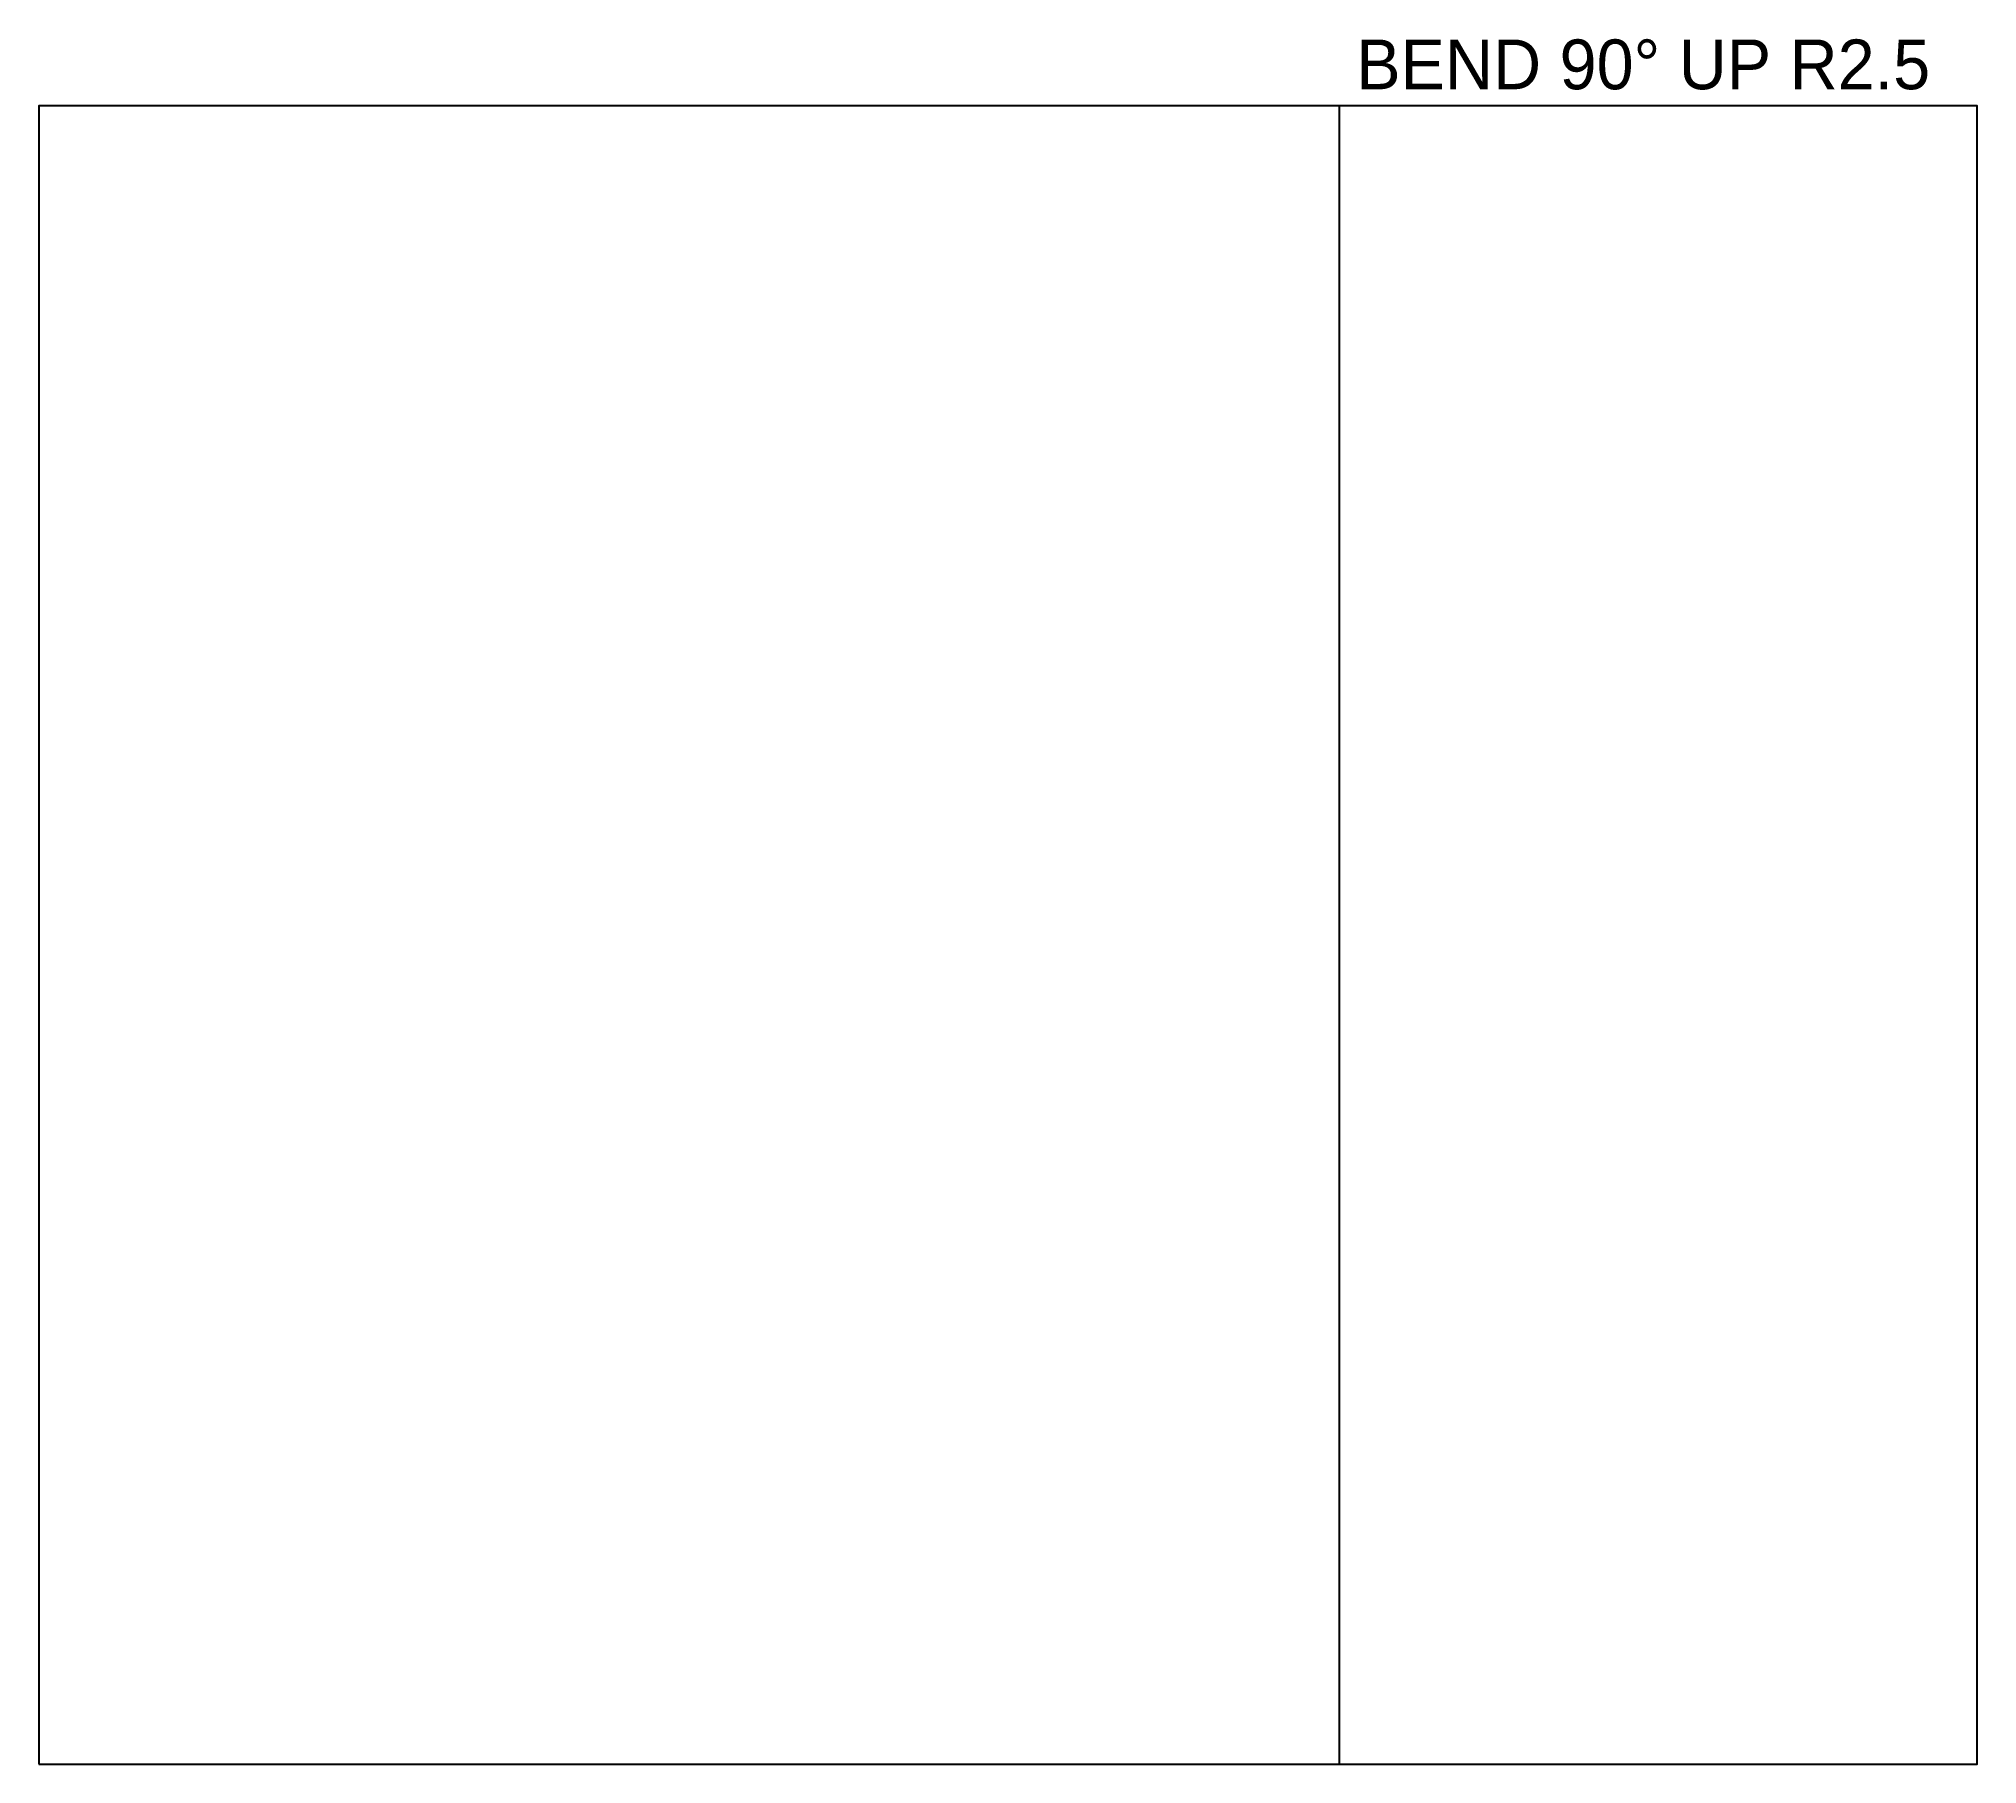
# Model space of a CAD drawing. Header units: metres. Extents: x 0 to 117, y 0 to 104.
import ezdxf

# ---------------------------------------------------------------- set-up
doc = ezdxf.new("R2010")
doc.units = ezdxf.units.M
for name, color, linetype in [('BEND_LINES', 5, 'Continuous'), ('BEND_TEXT', 3, 'Continuous'), ('LASER_CUT', 7, 'Continuous')]:
    doc.layers.add(name, color=color, linetype=linetype)

msp = doc.modelspace()

# ---------------------------------------------------------------- linework, layer by layer
at = {"layer": 'BEND_LINES'}
msp.add_line((78.43, 0), (78.43, 100), dxfattribs=at)
at = {"layer": 'LASER_CUT'}
msp.add_lwpolyline([(0, 0), (116.87, 0), (116.87, 100), (0, 100)], close=True, dxfattribs=at)

# ---------------------------------------------------------------- texts
at = {"layer": 'BEND_TEXT'}
msp.add_text('BEND 90° UP R2.5', height=3, dxfattribs=at).set_placement((79.43, 101))

doc.saveas('drawing.dxf')
